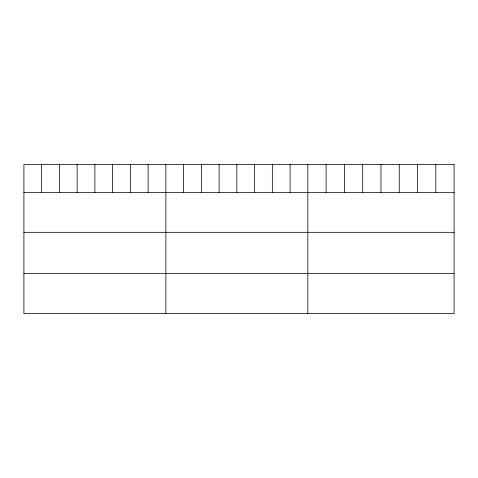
<?xml version="1.0" encoding="UTF-8"?>
<svg xmlns="http://www.w3.org/2000/svg" width="478" height="478" viewBox="0 0 478 478"><rect width="100%" height="100%" fill="white"/><g stroke="black" fill="none" stroke-linecap="round" stroke-linejoin="round"><path stroke-width="0.72" d="M23.9 192.353L454.1 192.353M23.9 232.326L454.1 232.326M23.9 273.512L454.1 273.512M435.817 164.51L435.817 192.353M417.533 164.51L417.533 192.353M399.25 164.51L399.25 192.353M380.966 164.51L380.966 192.353M362.683 164.51L362.683 192.353M344.399 164.51L344.399 192.353M326.115 164.51L326.115 192.353M307.832 164.51L307.832 313.49M290.086 164.51L290.086 192.353M272.341 164.51L272.341 192.353M254.595 164.51L254.595 192.353M236.849 164.51L236.849 192.353M219.103 164.51L219.103 192.353M201.358 164.51L201.358 192.353M183.612 164.51L183.612 192.353M165.866 164.51L165.866 313.49M148.12 164.51L148.12 192.353M130.375 164.51L130.375 192.353M112.629 164.51L112.629 192.353M94.883 164.51L94.883 192.353M77.137 164.51L77.137 192.353M59.392 164.51L59.392 192.353M41.646 164.51L41.646 192.353M454.1 164.51L23.9 164.51L23.9 313.49L454.1 313.49L454.1 164.51"/></g></svg>
